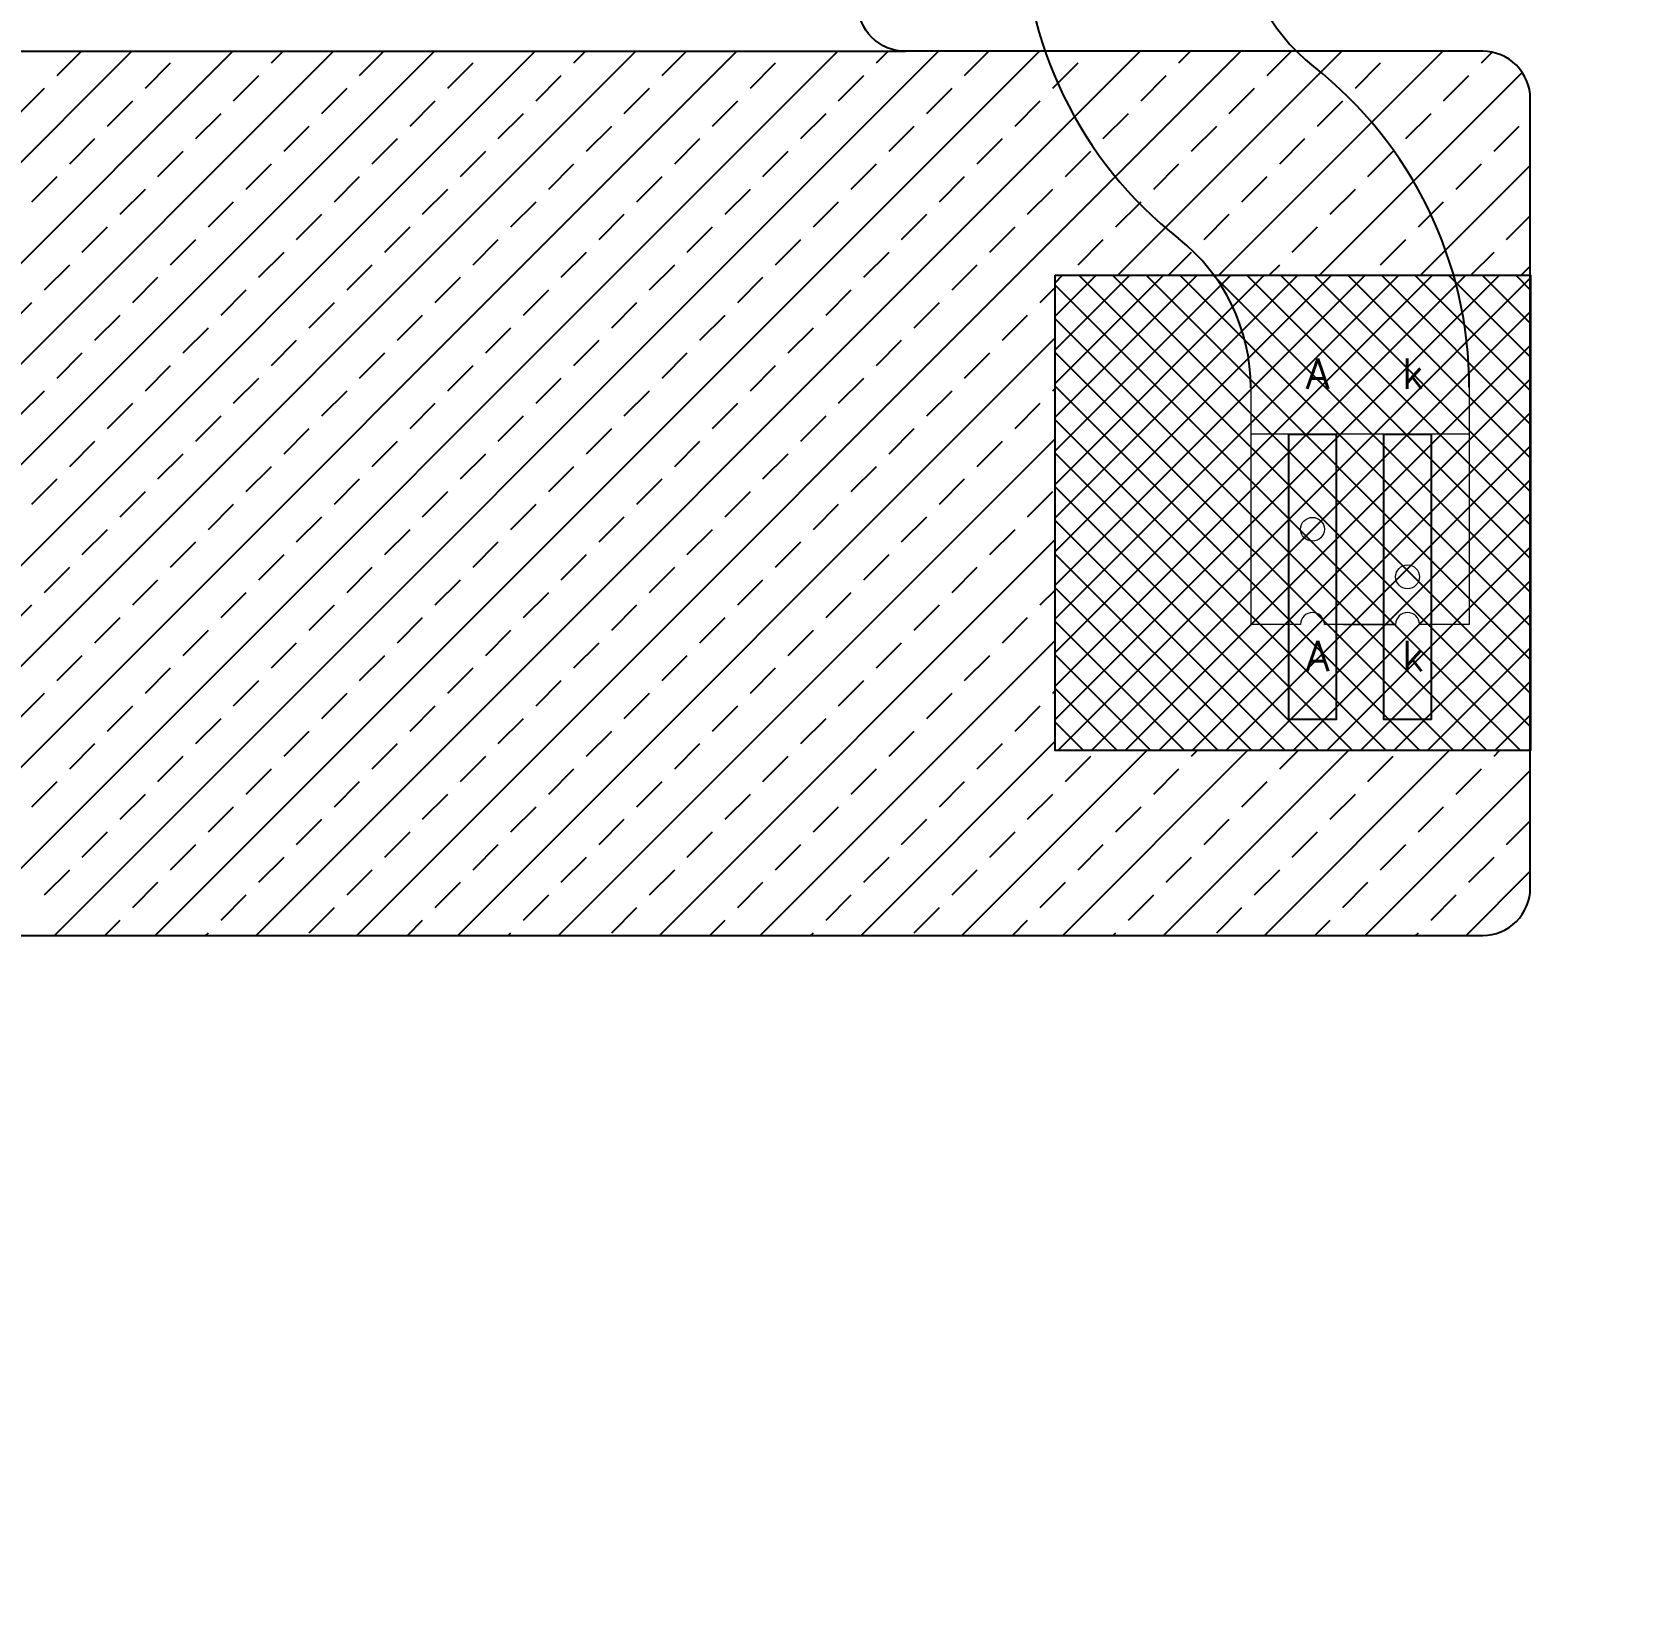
# Model space of a CAD drawing. Header units: millimetres. Extents: x 41784 to 43191, y -4854 to -4504.
# Drawn here: x 42378.27 to 42395.07, y -4695.38 to -4678.68 of the extents above; entities that cross this region are included whole.
import ezdxf

# ---------------------------------------------------------------- set-up
doc = ezdxf.new("R2010")
doc.units = ezdxf.units.MM
doc.header["$MEASUREMENT"] = 0
doc.header["$PDMODE"] = 3
doc.header["$PDSIZE"] = 0.3125
doc.layers.get('0').update_dxf_attribs({"linetype": 'CONTINUOUS'})
doc.layers.get('Defpoints').update_dxf_attribs({"linetype": 'CONTINUOUS'})
for name, color, linetype in [('BL', 7, 'CONTINUOUS'), ('FPC', 3, 'CONTINUOUS'), ('ITO', 3, 'CONTINUOUS')]:
    doc.layers.add(name, color=color, linetype=linetype)
doc.layers.add('Dimension', color=3, linetype='CONTINUOUS', lineweight=5)
doc.styles.add('Arial', font='arial.ttf', dxfattribs={"height": 2.5})
doc.styles.add('ROMANS', font='romans.shx', dxfattribs={"width": 0.8, "bigfont": 'hztxt.shx'})
doc.styles.add('STYLE1', font='kaiu.ttf', dxfattribs={"bigfont": 'hztxt.shx'})
doc.dimstyles.new('ISO-25$0', dxfattribs={"dimtxt": 5, "dimasz": 2.5, "dimexe": 0.8, "dimexo": 0.8, "dimtad": 1, "dimzin": 1, "dimdsep": 46, "dimtxsty": 'Arial', "dimcen": 0, "dimclrd": 256, "dimclre": 256, "dimadec": 0, "dimazin": 0, "dimtfac": 1, "dimtofl": 0, "dimtmove": 0, "dimatfit": 3, "dimfxl": 1, "dimtolj": 1, "dimlwd": 13, "dimlwe": 13, "dimarcsym": 0})

# ---------------------------------------------------------------- blocks, each defined once
blk = doc.blocks.new('*D248')
at = {"layer": 'Defpoints', "color": 0}
for p in [(42400.99, -4676.482), (42377.62, -4688.582), (42400.99, -4717.882)]:
    blk.add_point(p, dxfattribs=at)
at = {"layer": 'Dimension', "lineweight": 13}
for p, q in [((42400.99, -4677.107), (42400.99, -4719.132)), ((42377.62, -4689.207), (42377.62, -4719.132)), ((42380.12, -4717.882), (42398.49, -4717.882)), ((42400.99, -4717.882), (42435.735, -4717.882))]:
    blk.add_line(p, q, dxfattribs=at)
at = {"layer": 'Dimension'}
for points in [[(42380.12, -4717.466), (42380.12, -4718.299), (42377.62, -4717.882)], [(42398.49, -4717.466), (42398.49, -4718.299), (42400.99, -4717.882)]]:
    blk.add_solid(points, dxfattribs=at)
at = {"layer": 'Dimension', "color": 0, "insert": (42419.613, -4714.205), "char_height": 5, "attachment_point": 5, "style": 'STYLE1'}
blk.add_mtext('\\A1;23,37±0,3', dxfattribs=at)

msp = doc.modelspace()

# ---------------------------------------------------------------- hatches: boundary and pattern name
at = {"layer": 'ITO'}
h = msp.add_hatch(dxfattribs=at)
h.set_pattern_fill('ANSI37', color=2, scale=2, style=0)
h.set_pattern_definition([(45, (34640.7202, -3265.17165), (-0.176776695, 0.176776695), []), (135, (34640.7202, -3265.17165), (-0.176776695, -0.176776695), [])])
h.paths.add_polyline_path([(42394.033, -4686.238), (42394.033, -4681.238), (42389.033, -4681.238), (42389.033, -4686.238)])

# ---------------------------------------------------------------- linework, layer by layer
at = {"color": 3}
for p, q in [((42391.489, -4682.91), (42391.989, -4682.91)), ((42392.489, -4682.91), (42392.989, -4682.91))]:
    msp.add_line(p, q, dxfattribs=at)
at = {"color": 2}
for centre, radius, start, end in [((42392.99, -4677.473), 4.3, 180, 231.7534), ((42392.99, -4677.473), 2, 180, 231.735), ((42389.089, -4682.419), 4.3, 0, 51.735), ((42389.09, -4682.421), 2, 0, 51.7534)]:
    msp.add_arc(centre, radius, start, end, dxfattribs=at)
at = {"color": 0}
for centre, radius, start, end in [((42392.99, -4677.473), 4.3, 180, 231.7534), ((42392.99, -4677.473), 2, 180, 231.735), ((42389.089, -4682.419), 4.3, 0, 51.735), ((42389.09, -4682.421), 2, 0, 51.7534)]:
    msp.add_arc(centre, radius, start, end, dxfattribs=at)
at = {"layer": 'BL', "color": 0, "linetype": 'Continuous', "lineweight": 15}
for p, q in [((42391.09, -4682.421), (42391.09, -4684.91)), ((42391.09, -4682.421), (42391.09, -4684.91)), ((42393.389, -4682.419), (42393.389, -4684.91)), ((42393.389, -4682.419), (42393.389, -4684.91)), ((42391.489, -4682.91), (42391.489, -4684.91)), ((42391.489, -4682.91), (42391.489, -4684.91)), ((42391.489, -4682.91), (42391.489, -4684.91)), ((42391.489, -4682.91), (42391.489, -4684.91)), ((42391.989, -4684.91), (42391.989, -4682.91)), ((42391.989, -4684.91), (42391.989, -4682.91)), ((42391.989, -4684.91), (42391.989, -4682.91)), ((42391.989, -4684.91), (42391.989, -4682.91)), ((42392.489, -4684.91), (42392.489, -4682.91)), ((42392.489, -4684.91), (42392.489, -4682.91)), ((42392.489, -4684.91), (42392.489, -4682.91)), ((42392.489, -4684.91), (42392.489, -4682.91)), ((42392.989, -4682.91), (42392.989, -4684.91)), ((42392.989, -4682.91), (42392.989, -4684.91)), ((42392.989, -4682.91), (42392.989, -4684.91)), ((42392.989, -4682.91), (42392.989, -4684.91))]:
    msp.add_line(p, q, dxfattribs=at)
at = {"layer": 'BL', "color": 2, "linetype": 'Continuous', "lineweight": 15}
for p, q in [((42393.389, -4682.91), (42391.09, -4682.91)), ((42393.389, -4682.91), (42391.09, -4682.91)), ((42393.389, -4682.91), (42391.09, -4682.91)), ((42391.489, -4682.91), (42391.489, -4684.91)), ((42391.989, -4684.91), (42391.989, -4682.91)), ((42392.489, -4684.91), (42392.489, -4682.91)), ((42392.989, -4682.91), (42392.989, -4684.91)), ((42391.614, -4684.91), (42391.09, -4684.91)), ((42391.614, -4684.91), (42391.09, -4684.91)), ((42391.614, -4684.91), (42391.09, -4684.91)), ((42393.389, -4684.91), (42392.864, -4684.91)), ((42393.389, -4684.91), (42392.864, -4684.91)), ((42393.389, -4684.91), (42392.864, -4684.91))]:
    msp.add_line(p, q, dxfattribs=at)
for points in [[(42392.614, -4684.91), (42391.864, -4684.91)], [(42392.614, -4684.91), (42391.864, -4684.91)], [(42392.614, -4684.91), (42391.864, -4684.91)], [(42392.064, -4684.91), (42392.614, -4684.91)], [(42392.064, -4684.91), (42392.614, -4684.91)], [(42392.064, -4684.91), (42392.614, -4684.91)], [(42392.064, -4684.91), (42392.614, -4684.91)], [(42392.064, -4684.91), (42392.614, -4684.91)]]:
    msp.add_lwpolyline(points, dxfattribs=at)
for centre in [(42391.739, -4683.91), (42392.739, -4684.41), (42392.739, -4684.41), (42392.739, -4684.41), (42392.739, -4684.41), (42392.739, -4684.41)]:
    msp.add_circle(centre, 0.125, dxfattribs=at)
at = {"layer": 'BL', "color": 0, "linetype": 'Continuous', "lineweight": 15}
msp.add_circle((42391.739, -4683.91), 0.125, dxfattribs=at)
msp.add_circle((42391.739, -4683.91), 0.125, dxfattribs=at)
msp.add_circle((42391.739, -4683.91), 0.125, dxfattribs=at)
msp.add_circle((42391.739, -4683.91), 0.125, dxfattribs=at)
at = {"layer": 'BL', "color": 2, "linetype": 'Continuous', "lineweight": 15}
for centre in [(42391.739, -4684.91), (42391.739, -4684.91), (42391.739, -4684.91), (42391.739, -4684.91), (42391.739, -4684.91), (42392.739, -4684.91), (42392.739, -4684.91), (42392.739, -4684.91), (42392.739, -4684.91), (42392.739, -4684.91)]:
    msp.add_arc(centre, 0.125, 0, 180, dxfattribs=at)
at = {"layer": 'FPC', "color": 30}
msp.add_lwpolyline([(42357.42, -4749.482), (42377.32, -4749.482, 0.414214), (42377.62, -4749.182), (42377.62, -4688.582, -0.414214), (42378.02, -4688.182), (42393.53, -4688.182, 0.414214), (42394.03, -4687.682), (42394.03, -4679.382, 0.414214), (42393.53, -4678.882), (42387.457, -4678.882, -0.414214), (42386.957, -4678.382), (42386.957, -4673.762), (42359.595, -4673.762), (42359.595, -4678.482, -0.414214), (42359.195, -4678.882), (42357.52, -4678.882, 0.414214), (42357.12, -4679.282), (42357.12, -4749.182, 0.414214)], format="xyb", close=True, dxfattribs=at)
at = {"layer": 'ITO', "color": 252, "true_color": 0x939598}
for p, q in [((42357.12, -4701.082), (42379.32, -4678.882)), ((42357.12, -4708.507), (42386.745, -4678.882)), ((42363.927, -4695.336), (42380.381, -4678.882)), ((42364.988, -4695.336), (42381.441, -4678.882)), ((42366.048, -4695.336), (42382.502, -4678.882)), ((42367.109, -4695.336), (42383.563, -4678.882)), ((42367.254, -4696.252), (42384.623, -4678.882)), ((42367.254, -4697.313), (42385.684, -4678.882)), ((42378.505, -4688.182), (42387.805, -4678.882)), ((42378.534, -4679.138), (42378.79, -4678.882)), ((42379.566, -4688.182), (42388.866, -4678.882)), ((42380.627, -4688.182), (42389.927, -4678.882)), ((42380.788, -4679.005), (42380.911, -4678.882)), ((42381.687, -4688.182), (42390.987, -4678.882)), ((42381.716, -4679.138), (42381.972, -4678.882)), ((42383.97, -4679.005), (42384.093, -4678.882)), ((42384.898, -4679.138), (42385.154, -4678.882)), ((42387.152, -4679.005), (42387.275, -4678.882)), ((42388.08, -4679.138), (42388.336, -4678.882)), ((42389.693, -4681.238), (42392.048, -4678.882)), ((42390.334, -4679.005), (42390.457, -4678.882)), ((42390.753, -4681.238), (42393.109, -4678.882)), ((42391.262, -4679.138), (42391.518, -4678.882)), ((42379.462, -4679.271), (42379.727, -4679.005)), ((42382.644, -4679.271), (42382.909, -4679.005)), ((42385.826, -4679.271), (42386.091, -4679.005)), ((42389.008, -4679.271), (42389.273, -4679.005)), ((42392.19, -4679.271), (42392.455, -4679.005)), ((42393.516, -4679.005), (42393.629, -4678.892)), ((42380.39, -4679.403), (42380.655, -4679.138)), ((42383.572, -4679.403), (42383.837, -4679.138)), ((42386.754, -4679.403), (42387.019, -4679.138)), ((42389.936, -4679.403), (42390.201, -4679.138)), ((42391.814, -4681.238), (42393.946, -4679.105)), ((42393.118, -4679.403), (42393.383, -4679.138)), ((42378.136, -4679.536), (42378.402, -4679.271)), ((42381.318, -4679.536), (42381.584, -4679.271)), ((42384.5, -4679.536), (42384.766, -4679.271)), ((42387.682, -4679.536), (42387.948, -4679.271)), ((42390.864, -4679.536), (42391.13, -4679.271)), ((42379.065, -4679.668), (42379.33, -4679.403)), ((42379.993, -4679.801), (42380.258, -4679.536)), ((42382.246, -4679.668), (42382.512, -4679.403)), ((42383.175, -4679.801), (42383.44, -4679.536)), ((42385.428, -4679.668), (42385.694, -4679.403)), ((42386.357, -4679.801), (42386.622, -4679.536)), ((42388.61, -4679.668), (42388.876, -4679.403)), ((42389.539, -4679.801), (42389.804, -4679.536)), ((42391.792, -4679.668), (42392.058, -4679.403)), ((42392.721, -4679.801), (42392.986, -4679.536)), ((42380.921, -4679.933), (42381.186, -4679.668)), ((42384.103, -4679.933), (42384.368, -4679.668)), ((42387.285, -4679.933), (42387.55, -4679.668)), ((42390.467, -4679.933), (42390.732, -4679.668)), ((42393.649, -4679.933), (42393.914, -4679.668)), ((42378.667, -4680.066), (42378.932, -4679.801)), ((42381.849, -4680.066), (42382.114, -4679.801)), ((42385.031, -4680.066), (42385.296, -4679.801)), ((42388.213, -4680.066), (42388.478, -4679.801)), ((42391.395, -4680.066), (42391.66, -4679.801)), ((42379.595, -4680.199), (42379.86, -4679.933)), ((42382.777, -4680.199), (42383.042, -4679.933)), ((42385.959, -4680.199), (42386.224, -4679.933)), ((42389.141, -4680.199), (42389.406, -4679.933)), ((42392.323, -4680.199), (42392.588, -4679.933)), ((42378.269, -4680.464), (42378.534, -4680.199)), ((42380.523, -4680.331), (42380.788, -4680.066)), ((42381.451, -4680.464), (42381.716, -4680.199)), ((42383.705, -4680.331), (42383.97, -4680.066)), ((42384.633, -4680.464), (42384.898, -4680.199)), ((42386.887, -4680.331), (42387.152, -4680.066)), ((42387.815, -4680.464), (42388.08, -4680.199)), ((42390.069, -4680.331), (42390.334, -4680.066)), ((42390.997, -4680.464), (42391.262, -4680.199)), ((42392.875, -4681.238), (42394.03, -4680.082)), ((42393.251, -4680.331), (42393.516, -4680.066)), ((42379.197, -4680.596), (42379.462, -4680.331)), ((42382.379, -4680.596), (42382.644, -4680.331)), ((42385.561, -4680.596), (42385.826, -4680.331)), ((42388.743, -4680.596), (42389.008, -4680.331)), ((42391.925, -4680.596), (42392.19, -4680.331)), ((42380.125, -4680.729), (42380.39, -4680.464)), ((42383.307, -4680.729), (42383.572, -4680.464)), ((42386.489, -4680.729), (42386.754, -4680.464)), ((42389.671, -4680.729), (42389.936, -4680.464)), ((42392.853, -4680.729), (42393.118, -4680.464)), ((42378.799, -4680.994), (42379.065, -4680.729)), ((42381.053, -4680.862), (42381.318, -4680.596)), ((42381.981, -4680.994), (42382.246, -4680.729)), ((42384.235, -4680.862), (42384.5, -4680.596)), ((42385.163, -4680.994), (42385.428, -4680.729)), ((42387.417, -4680.862), (42387.682, -4680.596)), ((42388.345, -4680.994), (42388.61, -4680.729)), ((42390.599, -4680.862), (42390.864, -4680.596)), ((42391.527, -4680.994), (42391.792, -4680.729)), ((42393.781, -4680.862), (42394.03, -4680.613)), ((42379.727, -4681.127), (42379.993, -4680.862)), ((42382.909, -4681.127), (42383.175, -4680.862)), ((42386.091, -4681.127), (42386.357, -4680.862)), ((42389.273, -4681.127), (42389.539, -4680.862)), ((42392.455, -4681.127), (42392.721, -4680.862)), ((42380.655, -4681.259), (42380.921, -4680.994)), ((42383.837, -4681.259), (42384.103, -4680.994)), ((42387.019, -4681.259), (42387.285, -4680.994)), ((42390.223, -4681.238), (42390.467, -4680.994)), ((42393.405, -4681.238), (42393.649, -4680.994)), ((42378.402, -4681.392), (42378.667, -4681.127)), ((42381.584, -4681.392), (42381.849, -4681.127)), ((42384.766, -4681.392), (42385.031, -4681.127)), ((42387.948, -4681.392), (42388.213, -4681.127)), ((42391.284, -4681.238), (42391.395, -4681.127)), ((42393.935, -4681.238), (42394.03, -4681.143)), ((42379.33, -4681.524), (42379.595, -4681.259)), ((42380.258, -4681.657), (42380.523, -4681.392)), ((42382.512, -4681.524), (42382.777, -4681.259)), ((42383.44, -4681.657), (42383.705, -4681.392)), ((42385.694, -4681.524), (42385.959, -4681.259)), ((42386.622, -4681.657), (42386.887, -4681.392)), ((42388.876, -4681.524), (42389.033, -4681.367)), ((42378.004, -4681.79), (42378.269, -4681.524)), ((42381.186, -4681.79), (42381.451, -4681.524)), ((42384.368, -4681.79), (42384.633, -4681.524)), ((42387.55, -4681.79), (42387.815, -4681.524)), ((42378.932, -4681.922), (42379.197, -4681.657)), ((42382.114, -4681.922), (42382.379, -4681.657)), ((42385.296, -4681.922), (42385.561, -4681.657)), ((42388.478, -4681.922), (42388.743, -4681.657)), ((42379.86, -4682.055), (42380.125, -4681.79)), ((42382.748, -4688.182), (42389.033, -4681.897)), ((42383.042, -4682.055), (42383.307, -4681.79)), ((42386.224, -4682.055), (42386.489, -4681.79)), ((42378.534, -4682.32), (42378.799, -4682.055)), ((42380.788, -4682.187), (42381.053, -4681.922)), ((42381.716, -4682.32), (42381.981, -4682.055)), ((42383.97, -4682.187), (42384.235, -4681.922)), ((42384.898, -4682.32), (42385.163, -4682.055)), ((42387.152, -4682.187), (42387.417, -4681.922)), ((42388.08, -4682.32), (42388.345, -4682.055)), ((42379.462, -4682.453), (42379.727, -4682.187)), ((42382.644, -4682.453), (42382.909, -4682.187)), ((42385.826, -4682.453), (42386.091, -4682.187)), ((42380.39, -4682.585), (42380.655, -4682.32)), ((42383.572, -4682.585), (42383.837, -4682.32)), ((42386.754, -4682.585), (42387.019, -4682.32)), ((42378.136, -4682.718), (42378.402, -4682.453)), ((42381.318, -4682.718), (42381.584, -4682.453)), ((42384.5, -4682.718), (42384.766, -4682.453)), ((42387.682, -4682.718), (42387.948, -4682.453)), ((42389.008, -4682.453), (42389.033, -4682.428)), ((42379.065, -4682.85), (42379.33, -4682.585)), ((42379.993, -4682.983), (42380.258, -4682.718)), ((42382.246, -4682.85), (42382.512, -4682.585)), ((42383.175, -4682.983), (42383.44, -4682.718)), ((42385.428, -4682.85), (42385.694, -4682.585)), ((42386.357, -4682.983), (42386.622, -4682.718)), ((42388.61, -4682.85), (42388.876, -4682.585)), ((42380.921, -4683.115), (42381.186, -4682.85)), ((42384.103, -4683.115), (42384.368, -4682.85)), ((42387.285, -4683.115), (42387.55, -4682.85)), ((42378.667, -4683.248), (42378.932, -4682.983)), ((42381.849, -4683.248), (42382.114, -4682.983)), ((42383.809, -4688.182), (42389.033, -4682.958)), ((42385.031, -4683.248), (42385.296, -4682.983)), ((42388.213, -4683.248), (42388.478, -4682.983)), ((42379.595, -4683.381), (42379.86, -4683.115)), ((42380.523, -4683.513), (42380.788, -4683.248)), ((42382.777, -4683.381), (42383.042, -4683.115)), ((42383.705, -4683.513), (42383.97, -4683.248)), ((42385.959, -4683.381), (42386.224, -4683.115)), ((42386.887, -4683.513), (42387.152, -4683.248)), ((42378.269, -4683.646), (42378.534, -4683.381)), ((42381.451, -4683.646), (42381.716, -4683.381)), ((42384.633, -4683.646), (42384.898, -4683.381)), ((42387.815, -4683.646), (42388.08, -4683.381)), ((42379.197, -4683.778), (42379.462, -4683.513)), ((42382.379, -4683.778), (42382.644, -4683.513)), ((42385.561, -4683.778), (42385.826, -4683.513)), ((42388.743, -4683.778), (42389.008, -4683.513)), ((42380.125, -4683.911), (42380.39, -4683.646)), ((42383.307, -4683.911), (42383.572, -4683.646)), ((42386.489, -4683.911), (42386.754, -4683.646)), ((42378.799, -4684.176), (42379.065, -4683.911)), ((42381.053, -4684.043), (42381.318, -4683.778)), ((42381.981, -4684.176), (42382.246, -4683.911)), ((42384.235, -4684.043), (42384.5, -4683.778)), ((42385.163, -4684.176), (42385.428, -4683.911)), ((42387.417, -4684.043), (42387.682, -4683.778)), ((42388.345, -4684.176), (42388.61, -4683.911)), ((42379.727, -4684.309), (42379.993, -4684.043)), ((42382.909, -4684.309), (42383.175, -4684.043)), ((42384.869, -4688.182), (42389.033, -4684.019)), ((42386.091, -4684.309), (42386.357, -4684.043)), ((42380.655, -4684.441), (42380.921, -4684.176)), ((42383.837, -4684.441), (42384.103, -4684.176)), ((42387.019, -4684.441), (42387.285, -4684.176)), ((42378.402, -4684.574), (42378.667, -4684.309)), ((42381.584, -4684.574), (42381.849, -4684.309)), ((42384.766, -4684.574), (42385.031, -4684.309)), ((42387.948, -4684.574), (42388.213, -4684.309)), ((42379.33, -4684.706), (42379.595, -4684.441)), ((42380.258, -4684.839), (42380.523, -4684.574)), ((42382.512, -4684.706), (42382.777, -4684.441)), ((42383.44, -4684.839), (42383.705, -4684.574)), ((42385.694, -4684.706), (42385.959, -4684.441)), ((42386.622, -4684.839), (42386.887, -4684.574)), ((42388.876, -4684.706), (42389.033, -4684.549)), ((42378.004, -4684.972), (42378.269, -4684.706)), ((42381.186, -4684.972), (42381.451, -4684.706)), ((42384.368, -4684.972), (42384.633, -4684.706)), ((42387.55, -4684.972), (42387.815, -4684.706)), ((42378.932, -4685.104), (42379.197, -4684.839)), ((42382.114, -4685.104), (42382.379, -4684.839)), ((42385.296, -4685.104), (42385.561, -4684.839)), ((42388.478, -4685.104), (42388.743, -4684.839)), ((42379.86, -4685.237), (42380.125, -4684.972)), ((42383.042, -4685.237), (42383.307, -4684.972)), ((42385.93, -4688.182), (42389.033, -4685.079)), ((42386.224, -4685.237), (42386.489, -4684.972)), ((42378.534, -4685.502), (42378.799, -4685.237)), ((42380.788, -4685.369), (42381.053, -4685.104)), ((42381.716, -4685.502), (42381.981, -4685.237)), ((42383.97, -4685.369), (42384.235, -4685.104)), ((42384.898, -4685.502), (42385.163, -4685.237)), ((42387.152, -4685.369), (42387.417, -4685.104)), ((42388.08, -4685.502), (42388.345, -4685.237)), ((42379.462, -4685.634), (42379.727, -4685.369)), ((42382.644, -4685.634), (42382.909, -4685.369)), ((42385.826, -4685.634), (42386.091, -4685.369)), ((42380.39, -4685.767), (42380.655, -4685.502)), ((42383.572, -4685.767), (42383.837, -4685.502)), ((42386.754, -4685.767), (42387.019, -4685.502)), ((42378.136, -4685.9), (42378.402, -4685.634)), ((42379.065, -4686.032), (42379.33, -4685.767)), ((42381.318, -4685.9), (42381.584, -4685.634)), ((42382.246, -4686.032), (42382.512, -4685.767)), ((42384.5, -4685.9), (42384.766, -4685.634)), ((42385.428, -4686.032), (42385.694, -4685.767)), ((42387.682, -4685.9), (42387.948, -4685.634)), ((42388.61, -4686.032), (42388.876, -4685.767)), ((42389.008, -4685.634), (42389.033, -4685.61)), ((42379.993, -4686.165), (42380.258, -4685.9)), ((42383.175, -4686.165), (42383.44, -4685.9)), ((42386.357, -4686.165), (42386.622, -4685.9)), ((42380.921, -4686.297), (42381.186, -4686.032)), ((42384.103, -4686.297), (42384.368, -4686.032)), ((42387.285, -4686.297), (42387.55, -4686.032)), ((42378.667, -4686.43), (42378.932, -4686.165)), ((42381.849, -4686.43), (42382.114, -4686.165)), ((42385.031, -4686.43), (42385.296, -4686.165)), ((42386.991, -4688.182), (42389.033, -4686.14)), ((42388.051, -4688.182), (42389.996, -4686.238)), ((42388.213, -4686.43), (42388.478, -4686.165)), ((42389.112, -4688.182), (42391.057, -4686.238)), ((42390.173, -4688.182), (42392.117, -4686.238)), ((42390.467, -4686.297), (42390.526, -4686.238)), ((42391.233, -4688.182), (42393.178, -4686.238)), ((42391.395, -4686.43), (42391.587, -4686.238)), ((42393.649, -4686.297), (42393.708, -4686.238)), ((42379.595, -4686.563), (42379.86, -4686.297)), ((42380.523, -4686.695), (42380.788, -4686.43)), ((42382.777, -4686.563), (42383.042, -4686.297)), ((42383.705, -4686.695), (42383.97, -4686.43)), ((42385.959, -4686.563), (42386.224, -4686.297)), ((42386.887, -4686.695), (42387.152, -4686.43)), ((42389.141, -4686.563), (42389.406, -4686.297)), ((42390.069, -4686.695), (42390.334, -4686.43)), ((42392.323, -4686.563), (42392.588, -4686.297)), ((42393.251, -4686.695), (42393.516, -4686.43)), ((42378.269, -4686.828), (42378.534, -4686.563)), ((42381.451, -4686.828), (42381.716, -4686.563)), ((42384.633, -4686.828), (42384.898, -4686.563)), ((42387.815, -4686.828), (42388.08, -4686.563)), ((42390.997, -4686.828), (42391.262, -4686.563)), ((42392.294, -4688.182), (42394.03, -4686.446)), ((42379.197, -4686.96), (42379.462, -4686.695)), ((42382.379, -4686.96), (42382.644, -4686.695)), ((42385.561, -4686.96), (42385.826, -4686.695)), ((42388.743, -4686.96), (42389.008, -4686.695)), ((42391.925, -4686.96), (42392.19, -4686.695)), ((42380.125, -4687.093), (42380.39, -4686.828)), ((42383.307, -4687.093), (42383.572, -4686.828)), ((42386.489, -4687.093), (42386.754, -4686.828)), ((42389.671, -4687.093), (42389.936, -4686.828)), ((42392.853, -4687.093), (42393.118, -4686.828)), ((42378.799, -4687.358), (42379.065, -4687.093)), ((42381.053, -4687.225), (42381.318, -4686.96)), ((42381.981, -4687.358), (42382.246, -4687.093)), ((42384.235, -4687.225), (42384.5, -4686.96)), ((42385.163, -4687.358), (42385.428, -4687.093)), ((42387.417, -4687.225), (42387.682, -4686.96)), ((42388.345, -4687.358), (42388.61, -4687.093)), ((42390.599, -4687.225), (42390.864, -4686.96)), ((42391.527, -4687.358), (42391.792, -4687.093)), ((42393.781, -4687.225), (42394.03, -4686.977)), ((42379.727, -4687.491), (42379.993, -4687.225)), ((42382.909, -4687.491), (42383.175, -4687.225)), ((42386.091, -4687.491), (42386.357, -4687.225)), ((42389.273, -4687.491), (42389.539, -4687.225)), ((42392.455, -4687.491), (42392.721, -4687.225)), ((42380.655, -4687.623), (42380.921, -4687.358)), ((42383.837, -4687.623), (42384.103, -4687.358)), ((42387.019, -4687.623), (42387.285, -4687.358)), ((42390.201, -4687.623), (42390.467, -4687.358)), ((42393.383, -4687.623), (42393.649, -4687.358)), ((42378.402, -4687.756), (42378.667, -4687.491)), ((42381.584, -4687.756), (42381.849, -4687.491)), ((42384.766, -4687.756), (42385.031, -4687.491)), ((42387.948, -4687.756), (42388.213, -4687.491)), ((42391.13, -4687.756), (42391.395, -4687.491)), ((42393.355, -4688.182), (42394.03, -4687.507)), ((42379.33, -4687.888), (42379.595, -4687.623)), ((42380.258, -4688.021), (42380.523, -4687.756)), ((42382.512, -4687.888), (42382.777, -4687.623)), ((42383.44, -4688.021), (42383.705, -4687.756)), ((42385.694, -4687.888), (42385.959, -4687.623)), ((42386.622, -4688.021), (42386.887, -4687.756)), ((42388.876, -4687.888), (42389.141, -4687.623)), ((42389.804, -4688.021), (42390.069, -4687.756)), ((42392.058, -4687.888), (42392.323, -4687.623)), ((42392.986, -4688.021), (42393.251, -4687.756)), ((42381.186, -4688.154), (42381.451, -4687.888)), ((42384.368, -4688.154), (42384.633, -4687.888)), ((42387.55, -4688.154), (42387.815, -4687.888)), ((42390.732, -4688.154), (42390.997, -4687.888)), ((42379.036, -4688.182), (42379.197, -4688.021)), ((42382.218, -4688.182), (42382.379, -4688.021)), ((42385.4, -4688.182), (42385.561, -4688.021)), ((42388.582, -4688.182), (42388.743, -4688.021)), ((42391.764, -4688.182), (42391.925, -4688.021)), ((42380.096, -4688.182), (42380.125, -4688.154)), ((42383.278, -4688.182), (42383.307, -4688.154)), ((42386.46, -4688.182), (42386.489, -4688.154)), ((42389.642, -4688.182), (42389.671, -4688.154)), ((42392.824, -4688.182), (42392.853, -4688.154))]:
    msp.add_line(p, q, dxfattribs=at)
at = {"layer": 'ITO'}
msp.add_line((42357.52, -4678.882), (42387.457, -4678.882), dxfattribs=at)
at = {"layer": 'ITO', "color": 2}
msp.add_lwpolyline([(42389.033, -4681.238), (42394.033, -4681.238), (42394.033, -4686.238), (42389.033, -4686.238)], close=True, dxfattribs=at)
at = {"layer": 'ITO'}
for points in [[(42391.489, -4682.91), (42391.989, -4682.91), (42391.989, -4685.91), (42391.489, -4685.91)], [(42392.489, -4682.91), (42392.989, -4682.91), (42392.989, -4685.91), (42392.489, -4685.91)]]:
    msp.add_lwpolyline(points, close=True, dxfattribs=at)

# ---------------------------------------------------------------- texts
at = {"layer": 'FPC', "style": 'ROMANS'}
for s, p in [('A', (42391.671, -4682.432)), ('k', (42392.681, -4682.432)), ('A', (42391.671, -4685.404)), ('k', (42392.681, -4685.404))]:
    msp.add_text(s, height=0.32, dxfattribs=at).set_placement(p)

# ---------------------------------------------------------------- dimensions: what is measured, and where the dimension line sits
at = {"layer": 'Dimension'}
dim = msp.add_linear_dim(base=(42400.99, -4717.882), p1=(42377.62, -4688.582), p2=(42400.99, -4676.482), dimstyle='ISO-25$0', override={"dimasz": 2.5, "dimexe": 1.25, "dimexo": 0.625, "dimzin": 8, "dimdsep": 44, "dimtxsty": 'STYLE1', "dimtol": 1, "dimtp": 0.3, "dimtm": 0.3}, dxfattribs=at)
dim.commit()
dim.dimension.update_dxf_attribs({"geometry": '*D248', "text_midpoint": (42419.613, -4714.205)})

doc.saveas('drawing.dxf')
